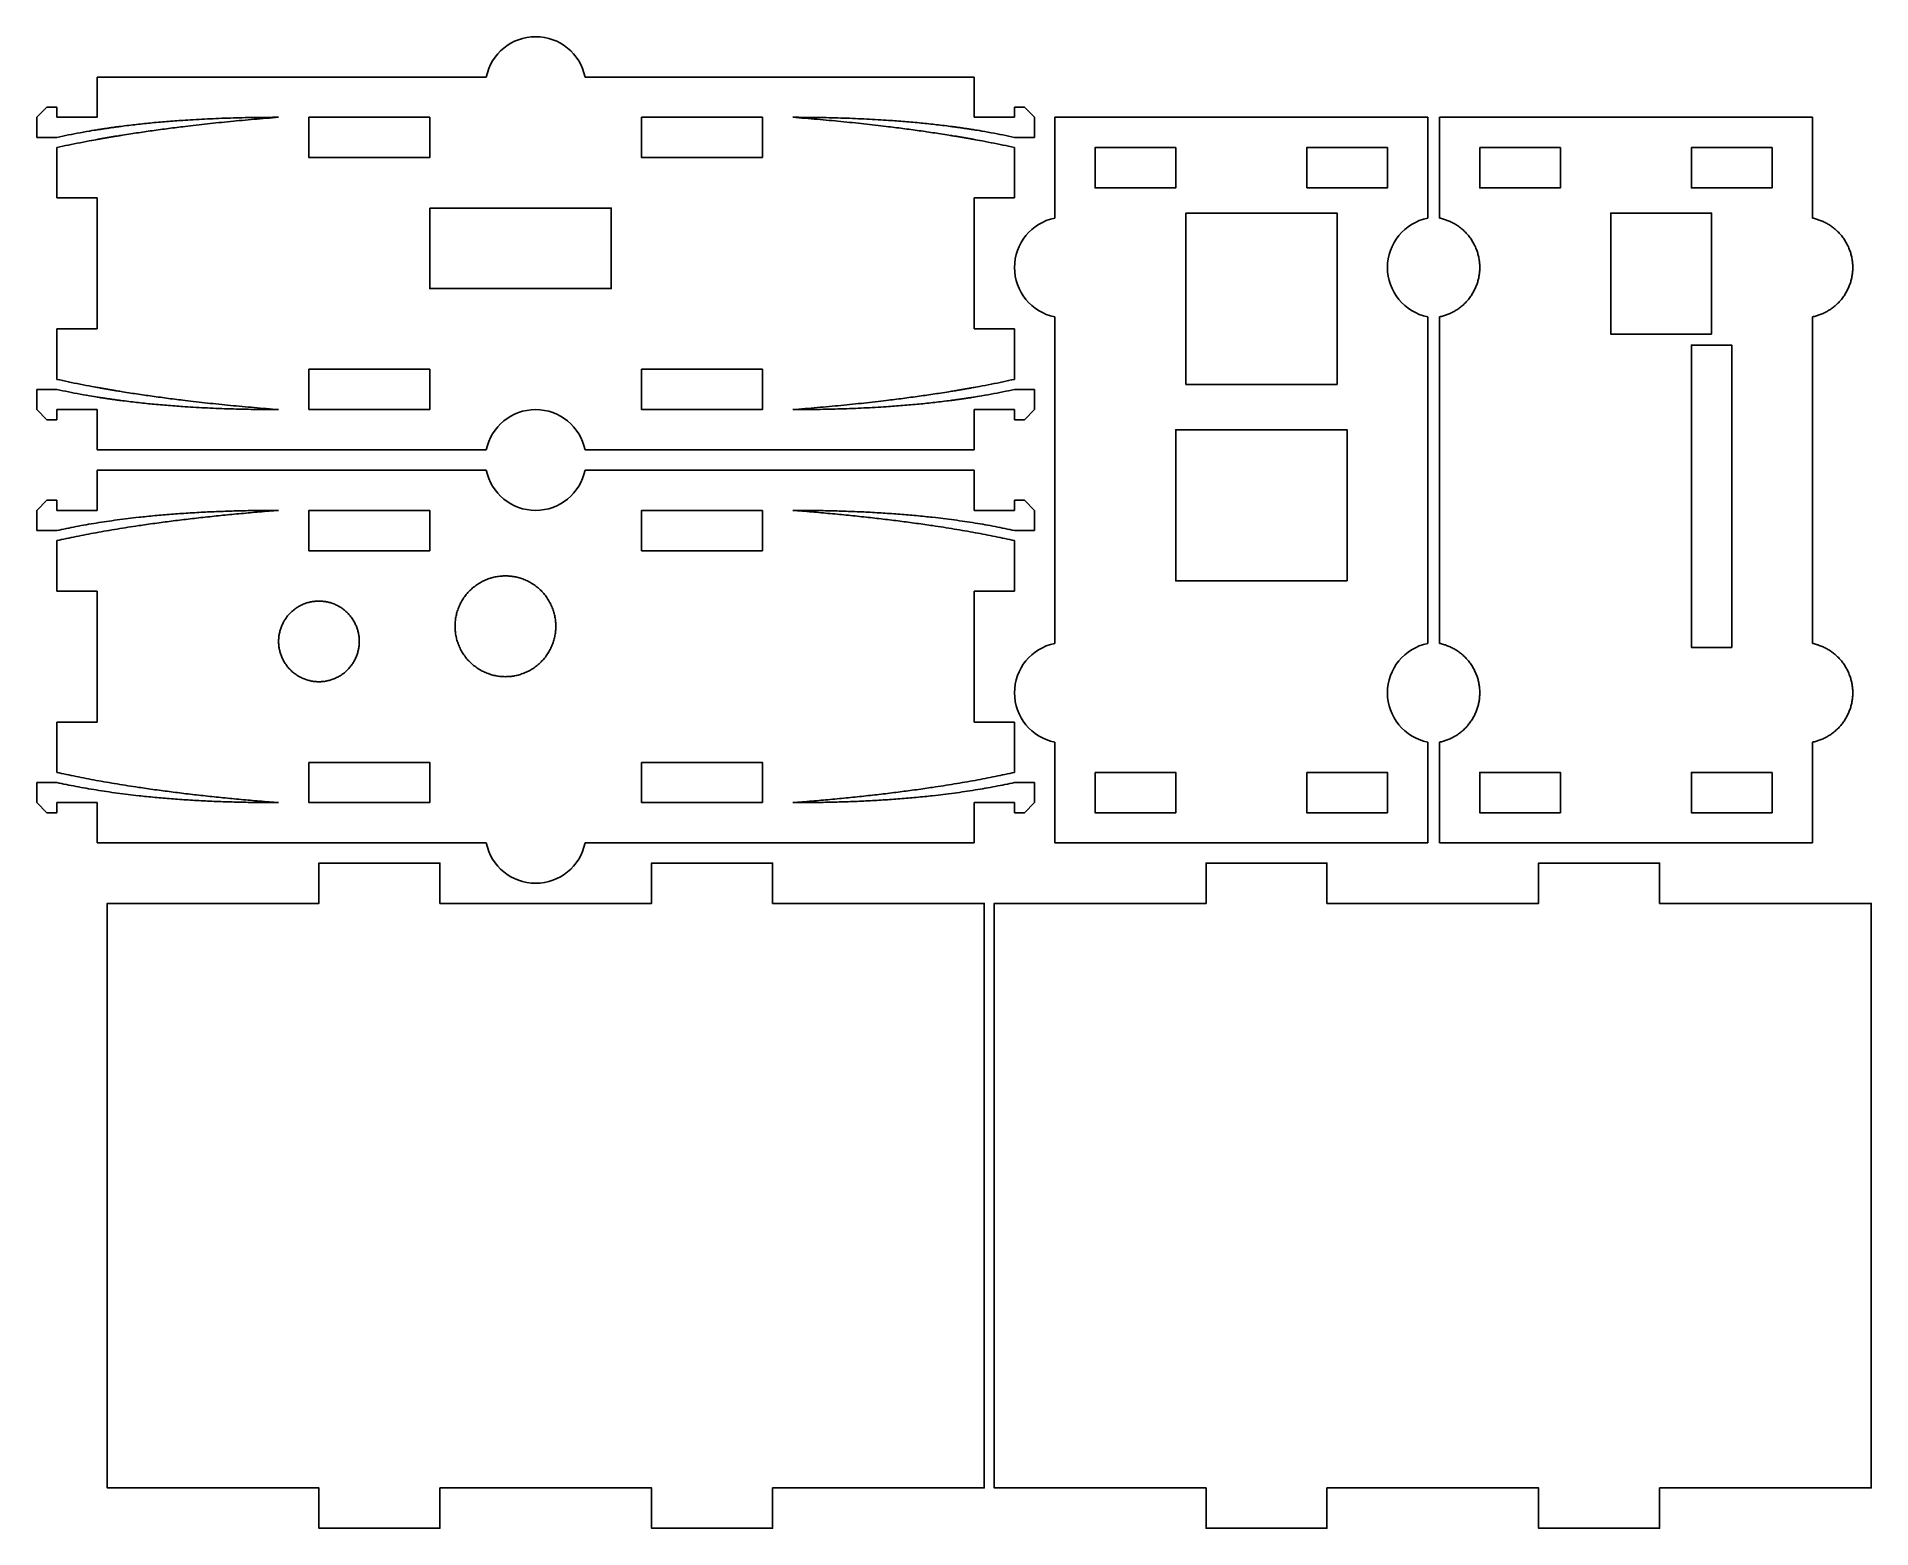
# Model space of a CAD drawing. Header units: millimetres. Extents: x -100 to 82, y -6 to 142.
import ezdxf

# ---------------------------------------------------------------- set-up
doc = ezdxf.new("R2010")
doc.units = ezdxf.units.MM
doc.header["$MEASUREMENT"] = 0
doc.layers.add('Make2D$visible$lines', color=178, linetype='Continuous', true_color=0x000000)

msp = doc.modelspace()

# ---------------------------------------------------------------- linework, layer by layer
at = {"layer": 'Make2D$visible$lines'}
for p, q in [((-94, 134), (-94, 138)), ((-94, 138), (-55.4, 138)), ((-45.6, 138), (-7, 138)), ((-7, 138), (-7, 134)), ((-100, 134), (-99, 135)), ((-99, 135), (-98, 135)), ((-98, 135), (-98, 134)), ((-3, 134), (-3, 135)), ((-3, 135), (-2, 135)), ((-2, 135), (-1, 134)), ((-100, 132), (-100, 134)), ((-98, 134), (-94, 134)), ((-7, 134), (-3, 134)), ((-1, 134), (-1, 132)), ((38, 134), (1, 134)), ((1, 134), (1, 124)), ((38, 124), (38, 134)), ((39.16, 124), (39.16, 134)), ((39.16, 134), (76.16, 134)), ((76.16, 134), (76.16, 124)), ((-98, 132), (-100, 132)), ((-1, 132), (-3, 132)), ((-98, 126), (-98, 131)), ((-3, 131), (-3, 126)), ((-94, 126), (-98, 126)), ((-94, 113), (-94, 126)), ((-3, 126), (-7, 126)), ((-7, 126), (-7, 113)), ((-98, 108), (-98, 113)), ((-98, 113), (-94, 113)), ((-7, 113), (-3, 113)), ((-3, 113), (-3, 108)), ((1, 114.2), (1, 81.8)), ((38, 81.8), (38, 114.2)), ((39.16, 81.8), (39.16, 114.2)), ((76.16, 114.2), (76.16, 81.8)), ((-100, 105), (-100, 107)), ((-100, 107), (-98, 107)), ((-3, 107), (-1, 107)), ((-1, 107), (-1, 105)), ((-99, 104), (-100, 105)), ((-98, 104), (-99, 104)), ((-94, 105), (-98, 105)), ((-98, 105), (-98, 104)), ((-94, 101), (-94, 105)), ((-3, 105), (-7, 105)), ((-7, 105), (-7, 101)), ((-3, 104), (-3, 105)), ((-2, 104), (-3, 104)), ((-1, 105), (-2, 104)), ((-55.4, 101), (-94, 101)), ((-7, 101), (-45.6, 101)), ((-55.4, 99), (-94, 99)), ((-94, 99), (-94, 95)), ((-7, 99), (-45.6, 99)), ((-7, 95), (-7, 99)), ((-99, 96), (-100, 95)), ((-100, 95), (-100, 93)), ((-98, 96), (-99, 96)), ((-98, 95), (-98, 96)), ((-94, 95), (-98, 95)), ((-3, 95), (-7, 95)), ((-2, 96), (-3, 96)), ((-3, 96), (-3, 95)), ((-1, 95), (-2, 96)), ((-1, 93), (-1, 95)), ((-100, 93), (-98, 93)), ((-3, 93), (-1, 93)), ((-98, 92), (-98, 87)), ((-3, 87), (-3, 92)), ((-98, 87), (-94, 87)), ((-94, 87), (-94, 74)), ((-7, 74), (-7, 87)), ((-7, 87), (-3, 87)), ((-94, 74), (-98, 74)), ((-98, 74), (-98, 69)), ((-3, 74), (-7, 74)), ((-3, 69), (-3, 74)), ((1, 72), (1, 62)), ((38, 62), (38, 72)), ((39.16, 62), (39.16, 72)), ((76.16, 72), (76.16, 62)), ((-98, 68), (-100, 68)), ((-100, 68), (-100, 66)), ((-1, 68), (-3, 68)), ((-1, 66), (-1, 68)), ((-100, 66), (-99, 65)), ((-98, 65), (-98, 66)), ((-98, 66), (-94, 66)), ((-94, 66), (-94, 62)), ((-7, 62), (-7, 66)), ((-7, 66), (-3, 66)), ((-3, 66), (-3, 65)), ((-2, 65), (-1, 66)), ((-99, 65), (-98, 65)), ((-3, 65), (-2, 65)), ((-94, 62), (-55.4, 62)), ((-45.6, 62), (-7, 62)), ((1, 62), (38, 62)), ((76.16, 62), (39.16, 62))]:
    msp.add_line(p, q, dxfattribs=at)
for points in [[(-73, 134), (-73, 130), (-61, 130), (-61, 134), (-73, 134)], [(-28, 130), (-28, 134), (-40, 134), (-40, 130), (-28, 130)], [(13, 131), (5, 131), (5, 127), (13, 127), (13, 131)], [(26, 127), (34, 127), (34, 131), (26, 131), (26, 127)], [(43.16, 131), (51.16, 131), (51.16, 127), (43.16, 127), (43.16, 131)], [(72.16, 131), (64.16, 131), (64.16, 127), (72.16, 127), (72.16, 131)], [(-61, 125), (-61, 117), (-43, 117), (-43, 125), (-61, 125)], [(29, 107.5), (14, 107.5), (14, 124.5), (29, 124.5), (29, 107.5)], [(66.16, 112.5), (56.16, 112.5), (56.16, 124.5), (66.16, 124.5), (66.16, 112.5)], [(68.16, 81.4), (64.16, 81.4), (64.16, 111.4), (68.16, 111.4), (68.16, 81.4)], [(-73, 105), (-73, 109), (-61, 109), (-61, 105), (-73, 105)], [(-28, 109), (-28, 105), (-40, 105), (-40, 109), (-28, 109)], [(30, 88), (13, 88), (13, 103), (30, 103), (30, 88)], [(-61, 91), (-61, 95), (-73, 95), (-73, 91), (-61, 91)], [(-28, 95), (-40, 95), (-40, 91), (-28, 91), (-28, 95)], [(-73, 70), (-73, 66), (-61, 66), (-61, 70), (-73, 70)], [(-40, 70), (-40, 66), (-28, 66), (-28, 70), (-40, 70)], [(5, 69), (13, 69), (13, 65), (5, 65), (5, 69)], [(26, 69), (26, 65), (34, 65), (34, 69), (26, 69)], [(51.16, 65), (51.16, 69), (43.16, 69), (43.16, 65), (51.16, 65)], [(72.16, 69), (64.16, 69), (64.16, 65), (72.16, 65), (72.16, 69)], [(-92, -2), (-93, -2), (-93, 56), (-92, 56), (-91, 56), (-72, 56), (-72, 60), (-60, 60), (-60, 56), (-39, 56), (-39, 60), (-27, 60), (-27, 56), (-6, 56), (-6, -2), (-27, -2), (-27, -6), (-39, -6), (-39, -2), (-60, -2), (-60, -6), (-72, -6), (-72, -2), (-91, -2), (-92, -2)], [(28, 59), (28, 60), (16, 60), (16, 59), (16, 56), (-5, 56), (-5, 55), (-5, -2), (16, -2), (16, -6), (28, -6), (28, -2), (49, -2), (49, -6), (61, -6), (61, -2), (82, -2), (82, 55), (82, 56), (61, 56), (61, 59), (61, 60), (49, 60), (49, 59), (49, 56), (28, 56), (28, 59)]]:
    msp.add_lwpolyline(points, dxfattribs=at)
for centre, start, end in [((-50.5, 137), 11.537, 168.463), ((2, 119.1), 101.537, 258.463), ((39, 119.1), 101.537, 258.463), ((-50.5, 100), 11.537, 168.463), ((-50.5, 100), 191.537, 348.463), ((2, 76.9), 101.537, 258.463), ((39, 76.9), 101.537, 258.463), ((-50.5, 63), 191.537, 348.463)]:
    msp.add_arc(centre, 5, start, end, dxfattribs=at)
for points, weights, knots in [([(-98, 131), (-96.01, 131.44), (-94, 131.8), (-86.24, 133.21), (-76, 134)], [0.999999999909, 0.999809332578, 1, 1, 1], [1983.966107, 1983.966107, 1983.966107, 1988.046332, 1988.046332, 2086.882842, 2086.882842, 2086.882842]), ([(-76, 134), (-86.24, 134), (-94, 132.76), (-96.01, 132.44), (-98, 132)], [1, 1, 1, 0.999550304972, 1], [2086.882842, 2086.882842, 2086.882842, 2185.71935, 2185.71935, 2189.791295, 2189.791295, 2189.791295]), ([(-3, 132), (-4.99, 132.44), (-7, 132.76), (-14.76, 134), (-25, 134)], [1, 0.999550304972, 1, 1, 1], [1182.76569, 1182.76569, 1182.76569, 1186.837635, 1186.837635, 1285.674143, 1285.674143, 1285.674143]), ([(-25, 134), (-14.76, 133.21), (-7, 131.8), (-4.99, 131.44), (-3, 131)], [1, 1, 1, 0.999809332533, 1], [1285.674143, 1285.674143, 1285.674143, 1384.510652, 1384.510652, 1388.590878, 1388.590878, 1388.590878]), ([(39.16, 114.2), (43.16, 115.02), (43.16, 119.1), (43.16, 123.18), (39.16, 124)], [1, 0.774596669241, 1, 0.77459691384, 0.999999892519], [518.876983, 518.876983, 518.876983, 525.724176, 525.724176, 532.571366, 532.571366, 532.571366]), ([(76.16, 124), (80.16, 123.18), (80.16, 119.1), (80.16, 115.02), (76.16, 114.2)], [1, 0.774596866951, 1, 0.774596768096, 1], [589.571366, 589.571366, 589.571366, 596.418558, 596.418558, 603.26575, 603.26575, 603.26575]), ([(-76, 105), (-86.24, 105.79), (-94, 107.2), (-96.01, 107.56), (-98, 108)], [1, 1, 1, 0.999809332533, 1], [1850.049372, 1850.049372, 1850.049372, 1948.88588, 1948.88588, 1952.966107, 1952.966107, 1952.966107]), ([(-3, 108), (-4.99, 107.56), (-7, 107.2), (-14.76, 105.79), (-25, 105)], [0.999999999909, 0.999809332578, 1, 1, 1], [1419.590878, 1419.590878, 1419.590878, 1423.671104, 1423.671104, 1522.507613, 1522.507613, 1522.507613]), ([(-98, 107), (-96.01, 106.56), (-94, 106.24), (-86.24, 105), (-76, 105)], [1, 0.999550304972, 1, 1, 1], [1747.140919, 1747.140919, 1747.140919, 1751.212863, 1751.212863, 1850.049372, 1850.049372, 1850.049372]), ([(-25, 105), (-14.76, 105), (-7, 106.24), (-4.99, 106.56), (-3, 107)], [1, 1, 1, 0.999550304972, 1], [1522.507613, 1522.507613, 1522.507613, 1621.344122, 1621.344122, 1625.416066, 1625.416066, 1625.416066]), ([(-48.5, 83.5), (-48.5, 88.5), (-53.5, 88.5), (-58.5, 88.5), (-58.5, 83.5), (-58.5, 78.5), (-53.5, 78.5), (-48.5, 78.5), (-48.5, 83.5)], [1, 0.707106900396, 1, 0.707106781187, 1, 0.707106781187, 1, 0.707106781187, 1], [0, 0, 0, 7.853981, 7.853981, 15.707963, 15.707963, 23.561945, 23.561945, 31.415926, 31.415926, 31.415926]), ([(-68, 82), (-68, 86), (-72, 86), (-76, 86), (-76, 82), (-76, 78), (-72, 78), (-68, 78), (-68, 82)], [1, 0.707106900396, 1, 0.707106781187, 1, 0.707106781187, 1, 0.707106781187, 1], [0, 0, 0, 6.283185, 6.283185, 12.56637, 12.56637, 18.849556, 18.849556, 25.132741, 25.132741, 25.132741]), ([(43.16, 76.85), (43.16, 76.88), (43.16, 76.9), (43.16, 80.98), (39.16, 81.8)], [1, 1, 1, 0.774596669241, 1], [479.577952, 479.577952, 479.577952, 479.625709, 479.625709, 486.472901, 486.472901, 486.472901]), ([(76.16, 81.8), (80.16, 80.98), (80.16, 76.9), (80.16, 72.82), (76.16, 72)], [1, 0.774596768096, 1, 0.774596669241, 1], [635.669832, 635.669832, 635.669832, 642.517023, 642.517023, 649.364216, 649.364216, 649.364216])]:
    msp.add_rational_spline(points, weights, degree=2, knots=knots, dxfattribs=at)
for points in [[(-98, 93), (-89, 95), (-76, 95)], [(-76, 95), (-89, 94), (-98, 92)], [(-3, 92), (-12, 94), (-25, 95)], [(-25, 95), (-12, 95), (-3, 93)], [(-98, 69), (-89, 67), (-76, 66)], [(-76, 66), (-89, 66), (-98, 68)], [(-25, 66), (-12, 67), (-3, 69)], [(-3, 68), (-12, 66), (-25, 66)]]:
    msp.add_open_spline(points, degree=2, dxfattribs=at)
msp.add_rational_spline([(39.16, 72), (43.12, 72.81), (43.16, 76.85)], [1, 0.77761754029, 1], degree=2, dxfattribs=at)

doc.saveas('drawing.dxf')
